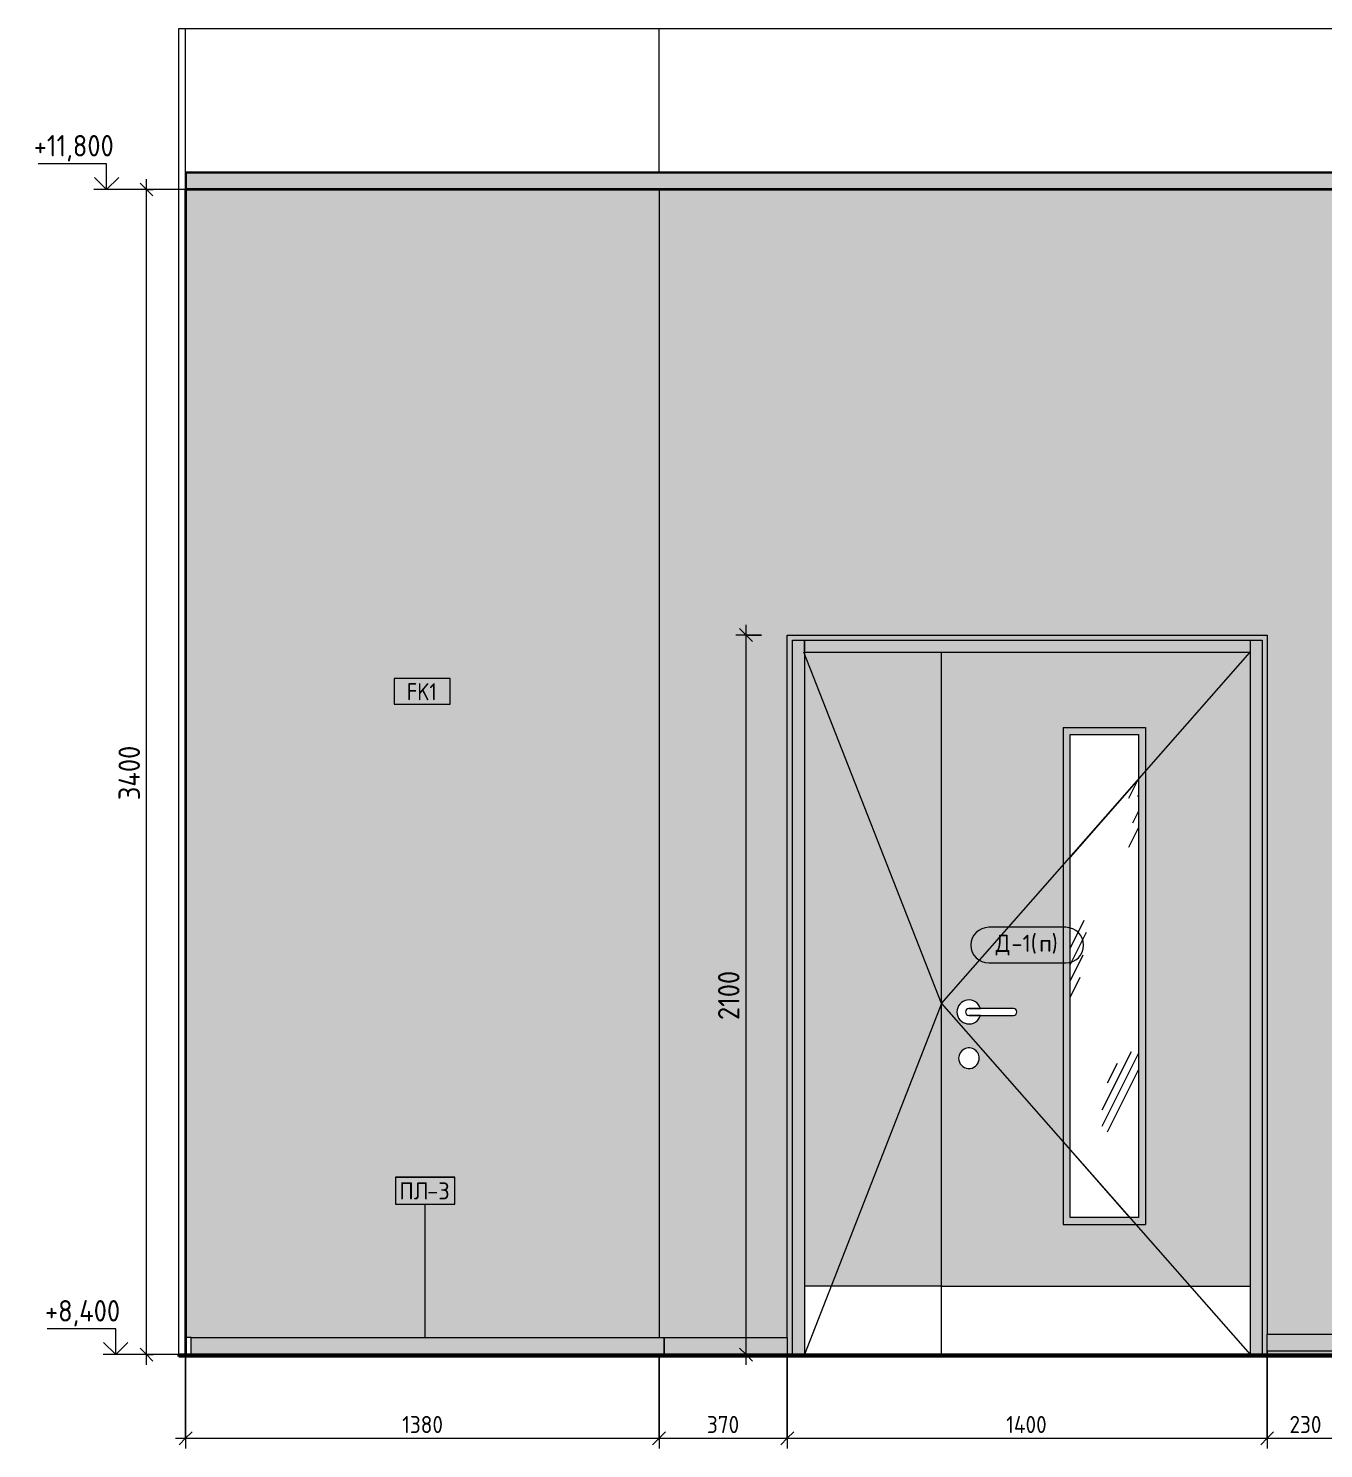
# Model space of a CAD drawing. Header units: millimetres. Extents: x 35124 to 170704, y -1987 to 12522.
# Drawn here: x 120910 to 124688, y 8126 to 12270 of the extents above; entities that cross this region are included whole.
import ezdxf

# ---------------------------------------------------------------- set-up
doc = ezdxf.new("R2010")
doc.units = ezdxf.units.MM
for name, color, linetype, lineweight in [('A-ANNO-DIMS', 7, 'Continuous', 9), ('A-ANNO-DIMS-25', 7, 'Continuous', 9), ('A-DETL', 7, 'Continuous', 9), ('A-DOOR', 7, 'Continuous', 9), ('A-DOOR-FRAM-1', 7, 'Continuous', 9), ('A-DOOR-IDEN', 7, 'Continuous', 9), ('A-FLOR', 7, 'Continuous', 9), ('A-GENM', 7, 'Continuous', 9), ('A-GENM-IDEN', 7, 'Continuous', 9), ('A-WALL', 7, 'Continuous', 9), ('A-WALL-IDEN', 7, 'Continuous', 9), ('A-WALL-PATT', 7, 'Continuous', 9), ('G-ANNO-DIMS', 7, 'Continuous', 9), ('G-ANNO-DIMS-1', 7, 'Continuous', 20), ('I-WALL', 7, 'Continuous', 9)]:
    doc.layers.add(name, color=color, linetype=linetype, lineweight=lineweight)
for name, color, linetype, lineweight, true_color in [('A-CLNG-1', 7, 'Continuous', 9, 0x787878), ('A-CLNG-FNSH-1', 7, 'Continuous', 30, 0x3c3c3c), ('A-FLOR-1', 7, 'Continuous', 9, 0x787878), ('A-FLOR-FNSH-1', 7, 'Continuous', 30, 0x3c3c3c), ('A-WALL-3', 7, 'Continuous', 40, 0x3c3c3c), ('A-WALL-4', 7, 'Continuous', 30, 0x3c3c3c), ('A-WALL-FNSH-2', 7, 'Continuous', 30, 0x3c3c3c), ('I-WALL-1', 7, 'Continuous', 9, 0x787878)]:
    doc.layers.add(name, color=color, linetype=linetype, lineweight=lineweight, true_color=true_color)
doc.styles.add('GOST Common_1', font='GOST_Common.ttf', dxfattribs={"height": 50})
doc.styles.add('GOST Common_2', font='GOST_Common.ttf', dxfattribs={"width": 0.9, "height": 50})
doc.styles.add('ISOCPEUR_1', font='isocpeur.ttf', dxfattribs={"width": 0.9, "height": 62.5})
doc.styles.add('ISOCPEUR_2', font='isocpeur.ttf', dxfattribs={"width": 0.9, "height": 50})
doc.dimstyles.new('ISO-2_0_0_9К_Средний_округл2', dxfattribs={"dimscale": 304.8, "dimtxt": 49.799059, "dimasz": 0.123031, "dimexe": 0.098425, "dimexo": 0, "dimgap": 0, "dimtad": 1, "dimdec": 0, "dimrnd": 10, "dimzin": 0, "dimdsep": 46, "dimtxsty": 'ISOCPEUR_2', "dimblk1": 'OBLIQUE', "dimblk2": 'OBLIQUE', "dimsah": 1, "dimcen": 0.09, "dimdle": 0.098425, "dimazin": 0, "dimtfac": 1, "dimtdec": 4, "dimtix": 1, "dimtmove": 0, "dimatfit": 3, "dimfxl": 1, "dimtvp": 1, "dimtolj": 1, "dimtzin": 0, "dimarcsym": 2})
doc.dimstyles.new('ISO-2_5_0_9К_БОЛЬШОЙ_1', dxfattribs={"dimscale": 304.8, "dimtxt": 62.248823, "dimasz": 0.123031, "dimexe": 0.098425, "dimexo": 0.246063, "dimgap": 0, "dimtad": 1, "dimdec": 0, "dimrnd": 10, "dimzin": 0, "dimdsep": 46, "dimtxsty": 'ISOCPEUR_1', "dimblk1": 'OBLIQUE', "dimblk2": 'OBLIQUE', "dimsah": 1, "dimcen": 0.09, "dimdle": 0.098425, "dimazin": 0, "dimtfac": 1, "dimtdec": 4, "dimtix": 1, "dimtmove": 0, "dimatfit": 3, "dimfxl": 1, "dimtvp": 1, "dimtolj": 1, "dimtzin": 0, "dimarcsym": 2})

# ---------------------------------------------------------------- blocks, each defined once
blk = doc.blocks.new('110_Дверь_СКБ_2Ст - Д-1 Лестничная клетка EIS60-24319353-Развертка 3_19-3')
at = {"layer": 'A-DOOR'}
blk.add_hatch(color=256, dxfattribs=at).paths.add_polyline_path([(-73614.3, 8600), (-73255, 8600), (-73255, 10450), (-73655, 10450), (-73655, 8600)])
h = blk.add_hatch(color=256, dxfattribs=at)
h.paths.add_polyline_path([(-73255, 8600), (-72355, 8600), (-72355, 10450), (-73255, 10450), (-73255, 8636.7)])
h.paths.add_polyline_path([(-72680, 8800), (-72880, 8800), (-72880, 10210), (-72680, 10210), (-72680, 8879)])
h.paths.add_polyline_path([(-73177.1, 9235.1), (-73184.5, 9236.5), (-73191.2, 9239.8), (-73197, 9244.6), (-73201.3, 9250.6), (-73204.1, 9257.6), (-73205, 9265), (-73204, 9272.5), (-73201.3, 9279.5), (-73196.8, 9285.6), (-73190.9, 9290.4), (-73183.8, 9293.7), (-73176.6, 9295), (-73169.1, 9294.4), (-73161.9, 9292), (-73155.6, 9287.9), (-73150.5, 9282.3), (-73147, 9275.6), (-73145.2, 9268.3), (-73145.3, 9260.7), (-73147.3, 9253.5), (-73151, 9247), (-73156.2, 9241.6), (-73162.5, 9237.7), (-73169.7, 9235.5)])
h.paths.add_polyline_path([(-73175.5, 9365), (-73184.5, 9366.3), (-73192.8, 9369.9), (-73199.9, 9375.4), (-73205.4, 9382.7), (-73208.8, 9391), (-73210, 9400), (-73208.8, 9409), (-73205.4, 9417.3), (-73199.9, 9424.6), (-73192.8, 9430.1), (-73183.8, 9433.8), (-73175, 9434.9), (-73166.5, 9434), (-73158.1, 9430.7), (-73150.8, 9425.3), (-73145.1, 9418.3), (-73141.5, 9410), (-73045, 9410), (-73042.4, 9409.7), (-73040, 9408.7), (-73037.9, 9407.1), (-73036.3, 9405), (-73035.3, 9402.6), (-73035, 9400), (-73035.3, 9397.4), (-73036.3, 9395), (-73037.9, 9392.9), (-73040.2, 9391.2), (-73042.4, 9390.3), (-73045, 9390), (-73141.5, 9390), (-73145.1, 9381.7), (-73150.8, 9374.7), (-73158.1, 9369.3), (-73166.5, 9366), (-73175, 9365.1)])
h = blk.add_hatch(dxfattribs=at)
h.set_pattern_fill('FP_21', color=256, style=0, pattern_type=2)
h.set_pattern_definition([(63.435, (63.5, 31.75), (-255.5833, 766.7475), [317.5, -190.5, 317.5, -190.5, -403.903]), (63.435, (63.5, 31.75), (-255.5833, 766.7475), [-1016, 127, -276.903]), (63.435, (47.6, 47.6), (-255.5833, 766.7475), [254, -317.5, 190.5, -190.5, -467.403]), (63.435, (47.6, 47.6), (-255.5833, 766.7475), [-952.5, 222.25, -245.153]), (63.435, (47.6, 95.25), (-255.5833, 766.7475), [190.5, -381, 127, -190.5, -530.903]), (63.435, (47.6, 95.25), (-255.5833, 766.7475), [-889, 285.75, -245.153]), (63.435, (95.25, 47.6), (-255.5833, 766.7475), [190.5, -381, 158.75, -6404.653]), (63.435, (142.9, 95.25), (-255.5833, 766.7475), [95.25, -476.25, 63.5, -6499.903]), (63.435, (63.5, 174.6), (-255.5833, 766.7475), [63.5, -476.25, 63.5, -254, -562.653]), (63.435, (63.5, 174.6), (-255.5833, 766.7475), [-857.25, 158.75, -403.903]), (63.435, (349.25, 127), (-255.5833, 766.7475), [317.5, -476.25, 381, -251.503]), (63.435, (349.25, 79.4), (-255.5833, 766.7475), [444.5, -317.5, 476.25, -188.003]), (63.435, (381, 95.25), (-255.5833, 766.7475), [508, -254, 381, -276.903]), (63.435, (428.6, 142.9), (-255.5833, 766.7475), [317.5, -444.5, 254, -403.903]), (63.435, (381, 238.1), (-255.5833, 766.7475), [158.75, -635, 190.5, -435.653]), (63.435, (476.25, 190.5), (-255.5833, 766.7475), [127, -635, 127, -530.903])])
h.paths.add_polyline_path([(-72880, 8800), (-72680, 8800), (-72680, 10210), (-72880, 10210), (-72880, 8879)])
at = {"layer": 'A-DOOR-FRAM-1'}
for points in [[(-72305, 8400), (-72305, 10500), (-73705, 10500), (-73705, 8400), (-73690, 8400), (-73690, 10485), (-72320, 10485), (-72320, 8402), (-72316.9, 8402), (-72316.9, 8400)], [(-73686.9, 8400), (-73686.9, 8402), (-73655, 8402), (-73655, 10485), (-73690, 10484.9), (-73690, 8400)], [(-73255, 10450), (-72355, 10450), (-72355, 10485), (-73655, 10485), (-73655, 10450)], [(-72355, 8402), (-72320, 8402), (-72320, 10485), (-72355, 10485), (-72355, 8409)]]:
    blk.add_hatch(color=256, dxfattribs=at).paths.add_polyline_path(points)
at = {"layer": 'A-DOOR'}
for p, q in [((-73255, 8600), (-73255, 10450)), ((-73255, 8600), (-73255, 10450)), ((-72900, 10230), (-72660, 10230)), ((-72900, 10230), (-72900, 8780)), ((-72880, 8800), (-72880, 10210)), ((-72880, 10210), (-72680, 10210)), ((-72680, 10210), (-72680, 8800)), ((-72660, 10230), (-72660, 8780)), ((-72680, 10078.9), (-72880, 9851.4)), ((-73045, 9410), (-73175, 9410)), ((-73175, 9410), (-73141.5, 9410)), ((-73175, 9390), (-73045, 9390)), ((-73141.5, 9390), (-73175, 9390)), ((-72880, 8997.9), (-72706.2, 8800)), ((-72680, 8800), (-72880, 8800)), ((-72900, 8780), (-72660, 8780)), ((-73255, 8600), (-73655, 8600)), ((-73255, 8600), (-72355, 8600)), ((-73255, 8402), (-73255, 8600)), ((-73255, 8402), (-73255, 8600))]:
    blk.add_line(p, q, dxfattribs=at)
for centre, radius, start, end in [((-73175, 9400), 35, 16.6015, 180), ((-73175, 9400), 10, 90, 270), ((-73175, 9400), 10, 90, 270), ((-73045, 9400), 10, 270, 90), ((-73175, 9400), 35, 180, 343.3985), ((-73175, 9265), 30, 351.8301, 180), ((-73175, 9265), 30, 180, 351.8301)]:
    blk.add_arc(centre, radius, start, end, dxfattribs=at)
at = {"layer": 'A-DOOR-FRAM-1'}
for p, q in [((-73690, 8400), (-73690, 10485)), ((-73690, 10485), (-72320, 10485)), ((-73655, 10450), (-73655, 10485)), ((-73655, 10485), (-73655, 8402)), ((-73655, 10450), (-72355, 10450)), ((-72355, 10485), (-72355, 10450)), ((-72355, 10485), (-72355, 8402)), ((-72320, 10485), (-72320, 8402))]:
    blk.add_line(p, q, dxfattribs=at)
blk = doc.blocks.new('Плинтус - Плинтус темный _ст_школа_-33411403-Развертка 3_19-3')
at = {"layer": 'A-GENM'}
for p, q in [((-75444, 8450), (-75459, 8450)), ((-75459, 8450), (-75459, 8400)), ((-75444, 8400), (-75444, 8450)), ((-75459, 8400), (-75444, 8400))]:
    blk.add_line(p, q, dxfattribs=at)
blk = doc.blocks.new('Плинтус - Плинтус темный _ст_школа_-32863987-Развертка 3_19-3')
at = {"layer": 'A-GENM'}
blk.add_hatch(color=256, dxfattribs=at).paths.add_polyline_path([(-74331.9, 8400), (-74064, 8400), (-74064, 8450), (-75444, 8450), (-75444, 8400), (-74618.9, 8400)])
for p in [(-75444, 8450), (-74064, 8400)]:
    blk.add_line(p, (-74064, 8450), dxfattribs=at)
blk = doc.blocks.new('Плинтус - Плинтус темный _ст_школа_-33411368-Развертка 3_19-3')
at = {"layer": 'A-GENM'}
blk.add_line((-74064, 8450), (-74064, 8400), dxfattribs=at)
blk = doc.blocks.new('Плинтус - Плинтус темный _ст_школа_-33411333-Развертка 3_19-3')
at = {"layer": 'A-GENM'}
blk.add_hatch(color=256, dxfattribs=at).paths.add_polyline_path([(-74044.9, 8400), (-73705, 8400), (-73705, 8450), (-74064, 8450), (-74064, 8400)])
for p, q in [((-74064, 8450), (-73705, 8450)), ((-73705, 8450), (-73705, 8400))]:
    blk.add_line(p, q, dxfattribs=at)
blk = doc.blocks.new('Плинтус - Плинтус темный _ст_школа_-33411294-Развертка 3_19-3')
at = {"layer": 'A-GENM'}
blk.add_hatch(color=256, dxfattribs=at).paths.add_polyline_path([(-72305, 8410), (-71660, 8410), (-71660, 8460), (-72305, 8460)])
for p, q in [((-72305, 8460), (-71660, 8460)), ((-72305, 8410), (-72305, 8460)), ((-71660, 8460), (-71660, 8410)), ((-71660, 8410), (-72305, 8410))]:
    blk.add_line(p, q, dxfattribs=at)
blk = doc.blocks.new('Высотные отметки - Стрелка_Верх-17668718-Развертка 3_19-3')
at = {"layer": 'G-ANNO-DIMS'}
for p, q in [((-75690.7, 11875), (-75890.7, 11875)), ((-75690.7, 11800), (-75690.7, 11875)), ((-75652.8, 11800), (-75727.8, 11800))]:
    blk.add_line(p, q, dxfattribs=at)
at = {"layer": 'G-ANNO-DIMS-1'}
for q in [(-75726.1, 11835.4), (-75655.3, 11835.4)]:
    blk.add_line((-75690.7, 11800), q, dxfattribs=at)
blk = doc.blocks.new('DIMBLOCK58-Развертка 3_19-3')
at = {"layer": 'A-ANNO-DIMS-25'}
for p, q in [((121368.3, 8400), (121368.3, 8125.8)), ((121368.3, 8155.8), (121368.3, 8400)), ((122749.3, 8400), (122749.3, 8125.8)), ((122749.3, 8155.8), (122749.3, 8400)), ((121338.3, 8155.8), (122749.3, 8155.8))]:
    blk.add_line(p, q, dxfattribs=at)
at = {"layer": 'A-ANNO-DIMS-25', "lineweight": 20}
for p, q in [((121368.3, 8155.8), (121387, 8174.6)), ((122749.3, 8155.8), (122768, 8174.6)), ((121368.3, 8155.8), (121349.5, 8137.1)), ((122749.3, 8155.8), (122730.5, 8137.1))]:
    blk.add_line(p, q, dxfattribs=at)
at = {"layer": 'A-ANNO-DIMS-25', "color": 0, "insert": (121999.9, 8221.1), "char_height": 50, "width": 141.353, "attachment_point": 1, "line_spacing_factor": 1.149209, "style": 'ISOCPEUR_2'}
blk.add_mtext('1380', dxfattribs=at)
blk = doc.blocks.new('_Oblique')
at = {"color": 0, "linetype": 'ByBlock', "lineweight": -2}
blk.add_line((-0.5, -0.5), (0.5, 0.5), dxfattribs=at)
blk = doc.blocks.new('DIMBLOCK59-Развертка 3_19-3')
at = {"layer": 'A-ANNO-DIMS-25'}
for p, q in [((122749.3, 8400), (122749.3, 8125.8)), ((122749.3, 8155.8), (122749.3, 8400)), ((123123.3, 8400), (123123.3, 8125.8)), ((123123.3, 8155.8), (123123.3, 8400)), ((122749.3, 8155.8), (123123.3, 8155.8))]:
    blk.add_line(p, q, dxfattribs=at)
at = {"layer": 'A-ANNO-DIMS-25', "lineweight": 20}
for p, q in [((122749.3, 8155.8), (122768, 8174.6)), ((123123.3, 8155.8), (123142, 8174.6)), ((122749.3, 8155.8), (122730.5, 8137.1)), ((123123.3, 8155.8), (123104.5, 8137.1))]:
    blk.add_line(p, q, dxfattribs=at)
at = {"layer": 'A-ANNO-DIMS-25', "color": 0, "insert": (122888.9, 8221.1), "char_height": 50, "width": 113.772, "attachment_point": 1, "line_spacing_factor": 1.149209, "style": 'ISOCPEUR_2'}
blk.add_mtext('370', dxfattribs=at)
blk = doc.blocks.new('DIMBLOCK60-Развертка 3_19-3')
at = {"layer": 'A-ANNO-DIMS-25'}
for p, q in [((123123.3, 8400), (123123.3, 8125.8)), ((123123.3, 8155.8), (123123.3, 8400)), ((124523.3, 8410), (124523.3, 8125.8)), ((124523.3, 8155.8), (124523.3, 8410)), ((123123.3, 8155.8), (124523.3, 8155.8))]:
    blk.add_line(p, q, dxfattribs=at)
at = {"layer": 'A-ANNO-DIMS-25', "lineweight": 20}
for p, q in [((123123.3, 8155.8), (123142, 8174.6)), ((124523.3, 8155.8), (124542, 8174.6)), ((123123.3, 8155.8), (123104.5, 8137.1)), ((124523.3, 8155.8), (124504.5, 8137.1))]:
    blk.add_line(p, q, dxfattribs=at)
at = {"layer": 'A-ANNO-DIMS-25', "color": 0, "insert": (123762, 8221.1), "char_height": 50, "width": 147.099, "attachment_point": 1, "line_spacing_factor": 1.149209, "style": 'ISOCPEUR_2'}
blk.add_mtext('1400', dxfattribs=at)
blk = doc.blocks.new('DIMBLOCK61-Развертка 3_19-3')
at = {"layer": 'A-ANNO-DIMS-25'}
for p, q in [((124523.3, 8410), (124523.3, 8125.8)), ((124523.3, 8155.8), (124523.3, 8410)), ((124748.3, 8400), (124748.3, 8125.8)), ((124748.3, 8155.8), (124748.3, 8400)), ((124523.3, 8155.8), (124748.3, 8155.8))]:
    blk.add_line(p, q, dxfattribs=at)
at = {"layer": 'A-ANNO-DIMS-25', "lineweight": 20}
for p, q in [((124523.3, 8155.8), (124542, 8174.6)), ((124748.3, 8155.8), (124767, 8174.6)), ((124523.3, 8155.8), (124504.5, 8137.1)), ((124748.3, 8155.8), (124729.5, 8137.1))]:
    blk.add_line(p, q, dxfattribs=at)
at = {"layer": 'A-ANNO-DIMS-25', "color": 0, "insert": (124588.4, 8221.1), "char_height": 50, "width": 113.772, "attachment_point": 1, "line_spacing_factor": 1.149209, "style": 'ISOCPEUR_2'}
blk.add_mtext('230', dxfattribs=at)
blk = doc.blocks.new('DIMBLOCK79-Развертка 3_19-3')
at = {"layer": 'A-ANNO-DIMS-25'}
for p, q in [((123003.1, 8370), (123003.1, 10530)), ((123048.3, 10500), (122973.1, 10500)), ((123003.1, 10500), (123048.3, 10500)), ((123051.6, 8400), (122973.1, 8400)), ((123003.1, 8400), (123051.6, 8400))]:
    blk.add_line(p, q, dxfattribs=at)
at = {"layer": 'A-ANNO-DIMS-25', "lineweight": 20}
for p, q in [((123003.1, 10500), (122984.3, 10518.7)), ((123003.1, 10500), (123021.8, 10481.2)), ((123003.1, 8400), (122984.3, 8418.7)), ((123003.1, 8400), (123021.8, 8381.2))]:
    blk.add_line(p, q, dxfattribs=at)
at = {"layer": 'A-ANNO-DIMS-25', "color": 0, "insert": (122921.4, 9376.4), "char_height": 62.5, "width": 176.691, "attachment_point": 1, "rotation": 90, "line_spacing_factor": 1.149209, "style": 'ISOCPEUR_1'}
blk.add_mtext('2100', dxfattribs=at)
blk = doc.blocks.new('Mark Reiling - Mark Reiling-26174330-Развертка 3_19-3')
at = {"layer": 'A-GENM-IDEN'}
for p, q in [((-74848.2, 8917.8), (-74848.2, 8839)), ((-74848.2, 8917.8), (-74674.8, 8917.8)), ((-74674.8, 8917.8), (-74848.2, 8917.8)), ((-74848.2, 8917.8), (-74848.2, 8839)), ((-74674.8, 8839), (-74674.8, 8917.8)), ((-74674.8, 8839), (-74674.8, 8917.8)), ((-74848.2, 8839), (-74674.8, 8839)), ((-74848.2, 8839), (-74674.8, 8839))]:
    blk.add_line(p, q, dxfattribs=at)
blk = doc.blocks.new('М_стена_0001 - Типоразмер_без рамки-25382661-Развертка 3_19-3')
at = {"layer": 'A-WALL-IDEN'}
for p, q in [((-56338.6, 10138.1), (-56501.8, 10138.1)), ((-56501.8, 10138.1), (-56501.8, 10063.1)), ((-56338.6, 10063.1), (-56338.6, 10138.1)), ((-56501.8, 10063.1), (-56338.6, 10063.1))]:
    blk.add_line(p, q, dxfattribs=at)
blk = doc.blocks.new('М_двери - Типоразмер_рамка-25223575-Развертка 3_19-3')
at = {"layer": 'A-DOOR-IDEN'}
for p, q in [((-66286.1, 9647), (-66510.9, 9647)), ((-66510.9, 9543), (-66286.1, 9543))]:
    blk.add_line(p, q, dxfattribs=at)
for centre, start, end in [((-66510.9, 9595), 90, 270), ((-66286.1, 9595), 270, 90)]:
    blk.add_arc(centre, 52, start, end, dxfattribs=at)
blk = doc.blocks.new('DIMBLOCK137-Развертка 3_19-3')
at = {"layer": 'A-ANNO-DIMS-25', "lineweight": 20}
for p, q in [((121254, 11800), (121235.3, 11818.8)), ((121254, 11800), (121272.8, 11781.2)), ((121254, 8400), (121235.3, 8418.8)), ((121254, 8400), (121272.8, 8381.3))]:
    blk.add_line(p, q, dxfattribs=at)
at = {"layer": 'A-ANNO-DIMS-25'}
for p, q in [((121254, 8370), (121254, 11830)), ((121294.3, 11800), (121224, 11800)), ((121254, 11800), (121273.3, 11800)), ((121294.3, 8400), (121224, 8400)), ((121254, 8400), (121273.3, 8400))]:
    blk.add_line(p, q, dxfattribs=at)
at = {"layer": 'A-ANNO-DIMS-25', "color": 0, "insert": (121172.4, 10018), "char_height": 62.5, "width": 196.802, "attachment_point": 1, "rotation": 90, "line_spacing_factor": 1.149209, "style": 'ISOCPEUR_1'}
blk.add_mtext('3400', dxfattribs=at)

msp = doc.modelspace()

# ---------------------------------------------------------------- hatches: boundary and pattern name
at = {"layer": 'A-CLNG-1'}
msp.add_hatch(color=256, dxfattribs=at).paths.add_polyline_path([(138858.2568, 11800), (158067.2569, 11800), (158067.2569, 11850), (121369.2568, 11850), (121369.2568, 11800), (137422.0699, 11800)])
at = {"layer": 'A-FLOR'}
msp.add_hatch(color=256, dxfattribs=at).paths.add_polyline_path([(124148.2568, 8400), (124511.354, 8400), (124511.354, 8402), (123141.354, 8402), (123141.354, 8400), (124069.4689, 8400)])
at = {"layer": 'A-FLOR-1'}
msp.add_hatch(color=256, dxfattribs=at).paths.add_polyline_path([(157801.3892, 8394.5043), (158088.2569, 8394.5043), (158088.2569, 8395), (121348.2406, 8395), (121348.2568, 8394.5043), (157788.2569, 8394.5043)])
at = {"layer": 'A-WALL-PATT'}
for points in [[(121369.7568, 8450), (122748.2568, 8450), (122748.2568, 11800), (121369.2568, 11800), (121369.2568, 8450)], [(122748.2568, 8450), (122749.2568, 8450), (122749.2568, 11800), (122748.2568, 11800), (122748.2568, 8506.3291)]]:
    msp.add_hatch(color=256, dxfattribs=at).paths.add_polyline_path(points)
h = msp.add_hatch(color=256, dxfattribs=at)
h.paths.add_polyline_path([(124748.2568, 8400), (124748.2568, 8410), (124523.2568, 8410), (124523.2568, 8400), (124649.1162, 8400)])
h.paths.add_polyline_path([(157198.2568, 8400), (157468.2568, 8400), (157468.2568, 8402), (158067.2569, 8402), (158067.2569, 8410), (157198.2568, 8410)])
h.paths.add_polyline_path([(131681.4166, 8450), (136358.2568, 8450), (136358.2568, 11800), (122749.2568, 11800), (122749.2568, 8450), (123123.2568, 8450), (123123.2568, 10500), (124523.2568, 10500), (124523.2568, 8460), (124748.2568, 8460), (124748.2568, 10800), (127473.3654, 11791.8584), (131548.2568, 10699.9946), (131548.2568, 8450), (131602.1204, 8450)])
h.paths.add_polyline_path([(141978.7146, 8450), (145968.2567, 8450), (145968.2567, 11800), (138858.2568, 11800), (138858.2568, 8450), (141942.8344, 8450)])
h.paths.add_polyline_path([(154644.0299, 8450), (154698.2568, 8450), (154698.2568, 11800), (148468.2567, 11800), (148468.3215, 8450), (154635.075, 8450)])
h.paths.add_polyline_path([(158052.904, 8460), (158067.2569, 8460), (158067.2569, 11800), (157198.2568, 11800), (157198.2568, 8460), (158052.2569, 8460)])
h.paths.add_polyline_path([(132829.5472, 10600), (132718.2568, 10600), (132718.2568, 11000), (133918.2568, 11000), (133918.2568, 10600)])
h.paths.add_polyline_path([(151918.2567, 10600), (150718.2567, 10600), (150718.2567, 11000), (151918.2567, 11000)])
h.paths.add_polyline_path([(141718.2568, 10600), (141718.2568, 11000), (142918.2568, 11000), (142918.2568, 10600), (142014.5926, 10600)])
at = {"layer": 'I-WALL-1'}
h = msp.add_hatch(dxfattribs=at)
h.set_pattern_fill('FP_25', color=256, style=0, pattern_type=2)
h.set_pattern_definition([(0, (196828.257, 0), (30.48, 7.62), [2.515, -20.345, 2.515, -20.345, -121.92]), (0, (196828.257, 0), (30.48, 7.62), [-45.72, 2.515, -43.205, 2.515, -20.345, -53.34]), (0, (196828.257, 0), (30.48, 7.62), [-114.3, 2.515, -12.725, 2.515, -35.585]), (120, (196839.687, 3.81), (-21.8391136, 22.5864543), [2.515, -20.345, 2.515, -20.345, -121.92]), (120, (196839.687, 3.81), (-21.8391136, 22.5864543), [-45.72, 2.515, -43.205, 2.515, -20.345, -53.34]), (120, (196839.687, 3.81), (-21.8391136, 22.5864543), [-114.3, 2.515, -12.725, 2.515, -35.585]), (240, (196843.497, 19.05), (-8.6408864, -30.2064543), [2.515, -20.345, 2.515, -20.345, -121.92]), (240, (196843.497, 19.05), (-8.6408864, -30.2064543), [-45.72, 2.515, -43.205, 2.515, -20.345, -53.34]), (240, (196843.497, 19.05), (-8.6408864, -30.2064543), [-114.3, 2.515, -12.725, 2.515, -35.585])])
h.paths.add_polyline_path([(121348.5396, 8395), (121368.2568, 8395), (121368.2568, 8400), (121348.2568, 8400), (121348.2568, 8395)])

# ---------------------------------------------------------------- linework, layer by layer
at = {"layer": 'A-CLNG-FNSH-1'}
for p, q in [((158067.2569, 11850), (121369.2568, 11850)), ((121369.2568, 11850), (121369.2568, 11800)), ((158067.2569, 11801), (121369.2568, 11801)), ((121369.2568, 11800), (158067.2569, 11800))]:
    msp.add_line(p, q, dxfattribs=at)
at = {"layer": 'A-DETL'}
for q in [(123171.8703, 10450), (124473.2568, 10450), (123173.2568, 8400), (124473.2568, 8400)]:
    msp.add_line((123573.2568, 9425), q, dxfattribs=at)
at = {"layer": 'A-FLOR'}
for p, q in [((121348.2406, 12270), (158088.4219, 12270)), ((123141.354, 8402), (124511.354, 8402)), ((123141.354, 8400), (123141.354, 8402)), ((124511.354, 8402), (124511.354, 8400))]:
    msp.add_line(p, q, dxfattribs=at)
at = {"layer": 'A-FLOR-FNSH-1'}
for p, q in [((121348.2406, 8395), (158088.4219, 8395)), ((137493.2568, 8400), (121368.2568, 8400)), ((121368.2568, 8400), (121368.2568, 8395))]:
    msp.add_line(p, q, dxfattribs=at)
at = {"layer": 'A-GENM-IDEN'}
msp.add_line((122066.7568, 8450), (122066.7568, 8837.9553), dxfattribs=at)
at = {"layer": 'A-WALL'}
msp.add_line((121348.2568, 8400), (121348.2568, 12270), dxfattribs=at)
at = {"layer": 'A-WALL-3'}
for p, q in [((121348.2568, 12270), (121348.2568, 12270.2867)), ((121348.2568, 8394.5043), (121348.2568, 8400))]:
    msp.add_line(p, q, dxfattribs=at)
at = {"layer": 'A-WALL-4'}
for p, q in [((121348.2568, 8400), (121348.2568, 8394.5043)), ((121368.2568, 8400), (121348.2568, 8400)), ((121368.2568, 8394.5043), (121368.2568, 8400))]:
    msp.add_line(p, q, dxfattribs=at)
at = {"layer": 'A-WALL-FNSH-2'}
for p, q in [((121368.2568, 11800), (121368.2568, 8400)), ((121369.2568, 11800), (121368.2568, 11800)), ((121369.2568, 8400), (121369.2568, 11800))]:
    msp.add_line(p, q, dxfattribs=at)
at = {"layer": 'G-ANNO-DIMS'}
for p, q in [((121236.5863, 11800), (121137.5571, 11800)), ((121443.4603, 11800), (121236.5863, 11800)), ((121246.6584, 8400), (121164.2883, 8400)), ((121455.7408, 8400), (121246.6584, 8400))]:
    msp.add_line(p, q, dxfattribs=at)
at = {"layer": 'I-WALL'}
for p, q in [((121368.2568, 11800), (121368.2568, 12270)), ((122748.2568, 12270), (122748.2568, 11850)), ((122749.2568, 11800), (122749.2568, 8450)), ((123123.2568, 8450), (123123.2568, 10500)), ((123123.2568, 10500), (124523.2568, 10500)), ((124523.2568, 10500), (124523.2568, 8460)), ((121368.2568, 8400), (121368.2568, 8400)), ((124523.2568, 8410), (124523.2568, 8400))]:
    msp.add_line(p, q, dxfattribs=at)

# ---------------------------------------------------------------- block references
at = {"layer": 'A-DOOR'}
msp.add_blockref('110_Дверь_СКБ_2Ст - Д-1 Лестничная клетка EIS60-24319353-Развертка 3_19-3', (196828.2568, 0), dxfattribs=at)
at = {"layer": 'A-DOOR-IDEN'}
msp.add_blockref('М_двери - Типоразмер_рамка-25223575-Развертка 3_19-3', (190221.7568, 0), dxfattribs=at)
at = {"layer": 'A-GENM'}
for name in ['Плинтус - Плинтус темный _ст_школа_-33411294-Развертка 3_19-3', 'Плинтус - Плинтус темный _ст_школа_-33411403-Развертка 3_19-3', 'Плинтус - Плинтус темный _ст_школа_-32863987-Развертка 3_19-3', 'Плинтус - Плинтус темный _ст_школа_-33411368-Развертка 3_19-3', 'Плинтус - Плинтус темный _ст_школа_-33411333-Развертка 3_19-3']:
    msp.add_blockref(name, (196828.2568, 0), dxfattribs=at)
at = {"layer": 'A-GENM-IDEN'}
msp.add_blockref('Mark Reiling - Mark Reiling-26174330-Развертка 3_19-3', (196828.2568, 0), dxfattribs=at)
at = {"layer": 'A-WALL-IDEN'}
msp.add_blockref('М_стена_0001 - Типоразмер_без рамки-25382661-Развертка 3_19-3', (178478.2568, 235), dxfattribs=at)
at = {"layer": 'G-ANNO-DIMS'}
for p in [(196828.2568, 0), (196854.988, -3400)]:
    msp.add_blockref('Высотные отметки - Стрелка_Верх-17668718-Развертка 3_19-3', p, dxfattribs=at)

# ---------------------------------------------------------------- texts
at = {"layer": 'A-DOOR-IDEN', "char_height": 50, "attachment_point": 1, "style": 'GOST Common_1'}
for s, insert, width in [('\\fGOST Common|b0|i0|c204|p34|;Д', (123730.8208, 9625.308), 56.118125), ('-1(', (123777.1229, 9625.308), 98.206719), ('\\fGOST Common|b0|i0|c204|p34|;)', (123894.5317, 9625.308), 24.050625), ('\\fGOST Common|b0|i0|c204|p34|;п', (123858.1515, 9625.308), 44.092812)]:
    msp.add_mtext(s, dxfattribs=dict(at, insert=insert, width=width))
at = {"layer": 'A-GENM-IDEN', "char_height": 50, "attachment_point": 1, "style": 'GOST Common_1'}
for s, insert, width in [('ПЛ', (121991.6087, 8902.8485), 98.206719), ('-3', (122072.6373, 8902.8485), 86.181406)]:
    msp.add_mtext(s, dxfattribs=dict(at, insert=insert, width=width))
at = {"layer": 'A-WALL-IDEN', "insert": (122013.1969, 10359.5068), "char_height": 50, "width": 111.835406, "attachment_point": 1, "style": 'GOST Common_2'}
msp.add_mtext('FK1', dxfattribs=at)

# ---------------------------------------------------------------- dimensions: what is measured, and where the dimension line sits
at = {"layer": 'A-ANNO-DIMS'}
dim = msp.add_linear_dim(base=(123003.0893, 10500), p1=(122976.5728, 8400), p2=(123123.2568, 10500), angle=90, dimstyle='ISO-2_5_0_9К_БОЛЬШОЙ_1', override={"dimpost": '<>', "dimfxl": 2105.116671}, dxfattribs=at)
dim.commit()
dim.dimension.update_dxf_attribs({"geometry": 'DIMBLOCK79-Развертка 3_19-3', "text_midpoint": (122971.8393, 9450)})
for base, p1, p2, override, picture, middle in [((122749.2568, 8155.8142), (121368.2568, 8400), (122749.2568, 8400), {"dimpost": '<>', "dimfxl": 1381}, 'DIMBLOCK58-Развертка 3_19-3', (122058.7568, 8180.8142)), ((123123.2568, 8155.8142), (122749.2568, 8400), (123123.2568, 8400), {"dimpost": '<>', "dimfxl": 373.999974}, 'DIMBLOCK59-Развертка 3_19-3', (122936.2568, 8180.8142)), ((124523.2568, 8155.8142), (123123.2568, 8400), (124523.2568, 8410), {"dimpost": '<>', "dimfxl": 1400.035714}, 'DIMBLOCK60-Развертка 3_19-3', (123823.2568, 8180.8142)), ((124748.2568, 8155.8142), (124523.2568, 8410), (124748.2568, 8400), {"dimpost": '<>', "dimfxl": 225.222113}, 'DIMBLOCK61-Развертка 3_19-3', (124635.7568, 8180.8142))]:
    dim = msp.add_linear_dim(base=base, p1=p1, p2=p2, dimstyle='ISO-2_0_0_9К_Средний_округл2', override=override, dxfattribs=at)
    dim.commit()
    dim.dimension.update_dxf_attribs({"geometry": picture, "text_midpoint": middle})

# ---------------------------------------------------------------- next in the draw order: texts
at = {"layer": 'G-ANNO-DIMS', "char_height": 62.5, "attachment_point": 1, "line_spacing_factor": 1.149209, "style": 'ISOCPEUR_1', "bg_fill": 3, "box_fill_scale": 1.25, "bg_fill_color": 256, "bg_fill_true_color": 13158600, "bg_fill_transparency": 0}
for s, insert, width in [('+11,800', (120925.2156, 11959.1535), 275.61967), ('+8,400', (120957.86, 8559.1535), 261.427871)]:
    msp.add_mtext(s, dxfattribs=dict(at, insert=insert, width=width))

# ---------------------------------------------------------------- next in the draw order: dimensions: what is measured, and where the dimension line sits
at = {"layer": 'A-ANNO-DIMS'}
dim = msp.add_linear_dim(base=(121254.0498, 11800), p1=(121369.2568, 8400), p2=(121369.2568, 11800), angle=90, dimstyle='ISO-2_5_0_9К_БОЛЬШОЙ_1', override={"dimpost": '<>', "dimfxl": 3400}, dxfattribs=at)
dim.commit()
dim.dimension.update_dxf_attribs({"geometry": 'DIMBLOCK137-Развертка 3_19-3', "text_midpoint": (121222.7998, 10100)})

doc.saveas('drawing.dxf')
